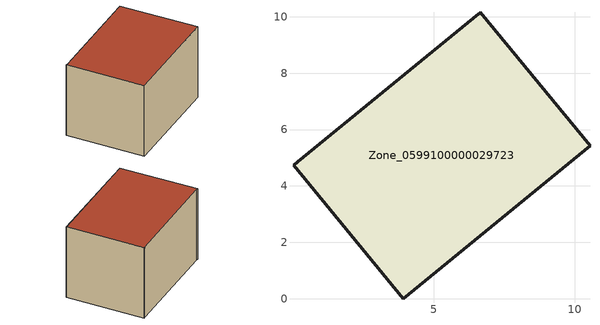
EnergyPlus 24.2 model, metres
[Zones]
Zone_0599100000029723
 floor ground (C_G): 0.03,4.73 0.18,4.86 6.59,10.11 6.65,10.16 10.54,5.43 3.92,0 z3.14
 wall outside (C_F): 0.18,4.86 0.03,4.73 3.92,0 10.54,5.43 6.65,10.16 6.59,10.11 0.18,4.86 z3.14:9.06
 roof outside (C_R): 6.59,10.11 0.18,4.86 0.03,4.73 3.92,0 10.54,5.43 6.65,10.16 z9.06
[BUILDING]
Pand.0599100000029723: North Axis=0; Terrain=City; Loads Convergence Tolerance Value=0.04; Temperature Convergence Tolerance Value=0.4; Solar Distribution=FullExterior; Maximum Number of Warmup Days=25; Minimum Number of Warmup Days=1
[Site:Location]
Rotterdam.The.Hague.AP_ZH_NLD Design_Conditions: Latitude=51.96; Longitude=4.45; Time Zone=1; Elevation=-4.5
[SITE:GROUNDTEMPERATURE:BUILDINGSURFACE]
18, 18, 18, 18, 18, 18, 18, 18, 18, 18, 18, 18
[MATERIAL] Thermal Absorptance=0.9; Solar Absorptance=0.7; Visible Absorptance=0.7
Name | Roughness | Thickness | Conductivity | Density | Specific Heat
G.TI.1946-1964 | MediumSmooth | 0.15 | 1 | 540 | 1210
F.TI.1946-1964 | Rough | 0.3 | 0.857143 | 1920 | 840
R.TI.1946-1964 | MediumRough | 0.2 | 0.277778 | 1500 | 1000
[CONSTRUCTION]
C_G: G.TI.1946-1964
C_F: F.TI.1946-1964
C_R: R.TI.1946-1964
[ZONE]
Zone_0599100000029723: Type=1; Multiplier=1; Ceiling Height=Autocalculate; Volume=Autocalculate; Floor Area=autocalculate; Part of Total Floor Area=Yes
[ZONEINFILTRATION:DESIGNFLOWRATE]
Infil_Zone_0599100000029723: Zone or ZoneList or Space or SpaceList=Zone_0599100000029723; Schedule=AlwaysOn; Design Flow Rate Calculation Method=Flow/Area; Flow Rate per Floor Area=0.003; Constant Term Coefficient=1; Temperature Term Coefficient=0; Velocity Term Coefficient=0; Velocity Squared Term Coefficient=0
[HVACTEMPLATE:ZONE:IDEALLOADSAIRSYSTEM]
Zone_0599100000029723: Maximum Heating Supply Air Temperature=50; Minimum Cooling Supply Air Temperature=13; Maximum Heating Supply Air Humidity Ratio=0.0156; Minimum Cooling Supply Air Humidity Ratio=0.0077; Heating Limit=NoLimit; Cooling Limit=NoLimit; Dehumidification Control Type=ConstantSensibleHeatRatio; Cooling Sensible Heat Ratio=0.7; Dehumidification Setpoint=60; Humidification Control Type=None; Humidification Setpoint=30; Outdoor Air Method=None; Outdoor Air Flow Rate per Person=0.00944; Outdoor Air Flow Rate per Zone Floor Area=0; Outdoor Air Flow Rate per Zone=0; Demand Controlled Ventilation Type=None; Outdoor Air Economizer Type=NoEconomizer; Heat Recovery Type=None; Sensible Heat Recovery Effectiveness=0.7; Latent Heat Recovery Effectiveness=0.65
[ZONECONTROL:THERMOSTAT]
ThermostatControl_Zone_0599100000029723: Zone or ZoneList=Zone_0599100000029723; Control Type Schedule=DualSetpointControlType; Control 1=Thermostat_Zone_0599100000029723; Temperature Difference Between Cutout And Setpoint=0
[THERMOSTATSETPOINT:DUALSETPOINT]
Thermostat_Zone_0599100000029723: Heating Setpoint Temperature Schedule=HeatingSetpoint_Zone_0599100000029723; Cooling Setpoint Temperature Schedule=CoolingSetpoint_Zone_0599100000029723
[SCHEDULE:COMPACT]
HeatingSetpoint_Zone_0599100000029723: Through: 12/31, For: AllDays, Until: 24:00, 21
CoolingSetpoint_Zone_0599100000029723: Through: 12/31, For: AllDays, Until: 24:00, 24
DualSetpointControlType: Through: 12/31, For: AllDays, Until: 24:00, 4
AlwaysOn: Through: 12/31, For: AllDays, Until: 24:00, 1
